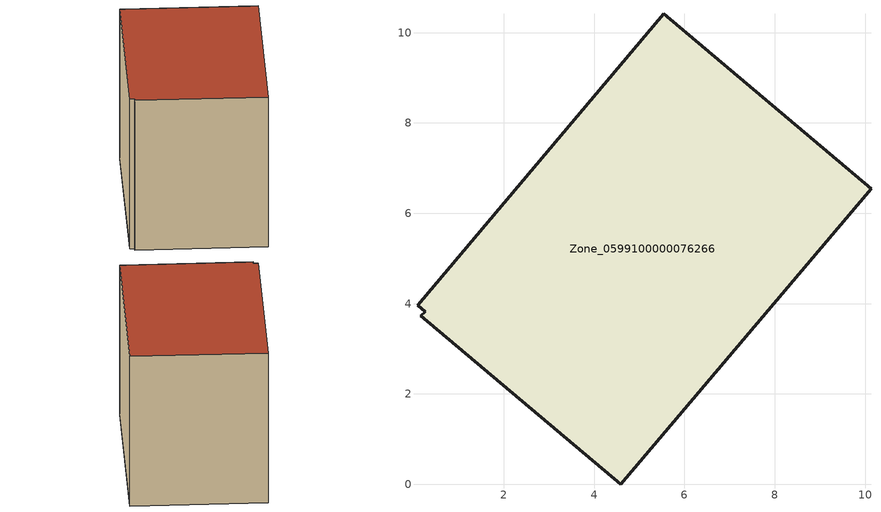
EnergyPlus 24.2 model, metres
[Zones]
Zone_0599100000076266
 floor ground (C_G): 0.09,3.96 5.54,10.42 10.13,6.54 4.59,0 0.16,3.73 0.26,3.82 z0
 wall outside (C_F): 10.13,6.54 5.54,10.42 0.09,3.96 0.26,3.82 0.16,3.73 4.59,0 10.13,6.54 z0:7.28
 roof outside (C_R): 5.54,10.42 0.09,3.96 0.26,3.82 0.16,3.73 4.59,0 10.13,6.54 z7.28
[BUILDING]
Pand.0599100000076266: North Axis=0; Terrain=City; Loads Convergence Tolerance Value=0.04; Temperature Convergence Tolerance Value=0.4; Solar Distribution=FullExterior; Maximum Number of Warmup Days=25; Minimum Number of Warmup Days=1
[Site:Location]
Rotterdam.The.Hague.AP_ZH_NLD Design_Conditions: Latitude=51.96; Longitude=4.45; Time Zone=1; Elevation=-4.5
[SITE:GROUNDTEMPERATURE:BUILDINGSURFACE]
18, 18, 18, 18, 18, 18, 18, 18, 18, 18, 18, 18
[MATERIAL] Thermal Absorptance=0.9; Solar Absorptance=0.7; Visible Absorptance=0.7
Name | Roughness | Thickness | Conductivity | Density | Specific Heat
G.TI.1946-1964 | MediumSmooth | 0.15 | 1 | 540 | 1210
F.TI.1946-1964 | Rough | 0.3 | 0.857143 | 1920 | 840
R.TI.1946-1964 | MediumRough | 0.2 | 0.277778 | 1500 | 1000
[CONSTRUCTION]
C_G: G.TI.1946-1964
C_F: F.TI.1946-1964
C_R: R.TI.1946-1964
[ZONE]
Zone_0599100000076266: Type=1; Multiplier=1; Ceiling Height=Autocalculate; Volume=Autocalculate; Floor Area=autocalculate; Part of Total Floor Area=Yes
[ZONEINFILTRATION:DESIGNFLOWRATE]
Infil_Zone_0599100000076266: Zone or ZoneList or Space or SpaceList=Zone_0599100000076266; Schedule=AlwaysOn; Design Flow Rate Calculation Method=Flow/Area; Flow Rate per Floor Area=0.003; Constant Term Coefficient=1; Temperature Term Coefficient=0; Velocity Term Coefficient=0; Velocity Squared Term Coefficient=0
[HVACTEMPLATE:ZONE:IDEALLOADSAIRSYSTEM]
Zone_0599100000076266: Maximum Heating Supply Air Temperature=50; Minimum Cooling Supply Air Temperature=13; Maximum Heating Supply Air Humidity Ratio=0.0156; Minimum Cooling Supply Air Humidity Ratio=0.0077; Heating Limit=NoLimit; Cooling Limit=NoLimit; Dehumidification Control Type=ConstantSensibleHeatRatio; Cooling Sensible Heat Ratio=0.7; Dehumidification Setpoint=60; Humidification Control Type=None; Humidification Setpoint=30; Outdoor Air Method=None; Outdoor Air Flow Rate per Person=0.00944; Outdoor Air Flow Rate per Zone Floor Area=0; Outdoor Air Flow Rate per Zone=0; Demand Controlled Ventilation Type=None; Outdoor Air Economizer Type=NoEconomizer; Heat Recovery Type=None; Sensible Heat Recovery Effectiveness=0.7; Latent Heat Recovery Effectiveness=0.65
[ZONECONTROL:THERMOSTAT]
ThermostatControl_Zone_0599100000076266: Zone or ZoneList=Zone_0599100000076266; Control Type Schedule=DualSetpointControlType; Control 1=Thermostat_Zone_0599100000076266; Temperature Difference Between Cutout And Setpoint=0
[THERMOSTATSETPOINT:DUALSETPOINT]
Thermostat_Zone_0599100000076266: Heating Setpoint Temperature Schedule=HeatingSetpoint_Zone_0599100000076266; Cooling Setpoint Temperature Schedule=CoolingSetpoint_Zone_0599100000076266
[SCHEDULE:COMPACT]
HeatingSetpoint_Zone_0599100000076266: Through: 12/31, For: AllDays, Until: 24:00, 21
CoolingSetpoint_Zone_0599100000076266: Through: 12/31, For: AllDays, Until: 24:00, 24
DualSetpointControlType: Through: 12/31, For: AllDays, Until: 24:00, 4
AlwaysOn: Through: 12/31, For: AllDays, Until: 24:00, 1
